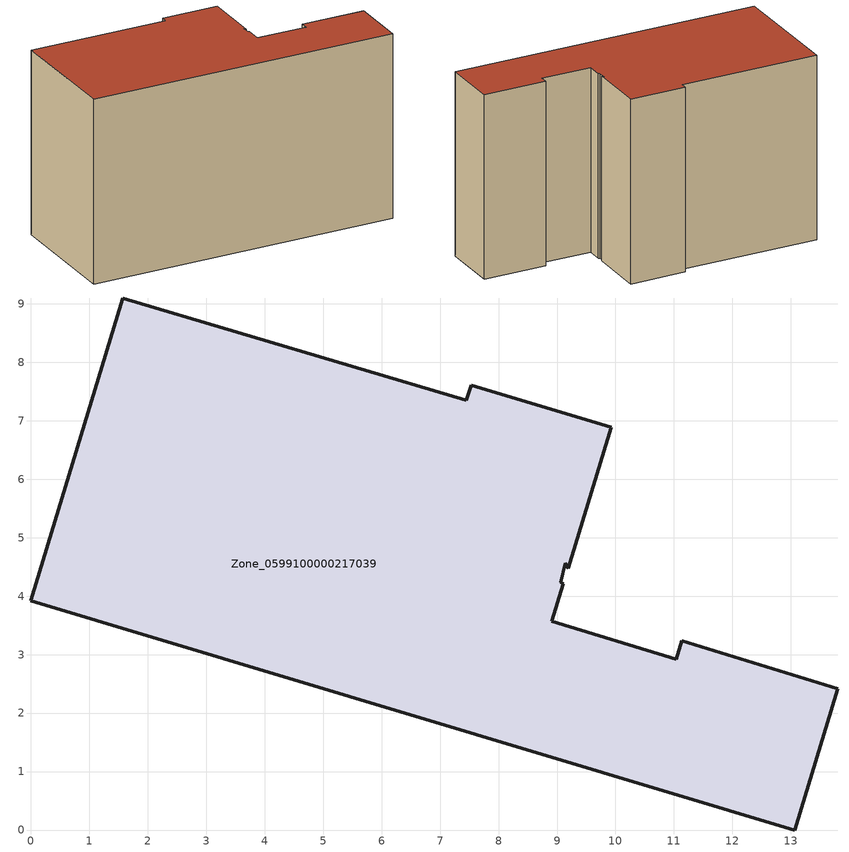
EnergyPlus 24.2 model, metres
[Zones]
Zone_0599100000217039
 floor ground (C_G): 9.06,4.24 9.11,4.21 8.91,3.57 11.04,2.92 11.13,3.24 13.8,2.42 13.07,0 0,3.92 1.57,9.1 7.45,7.35 7.53,7.61 9.93,6.89 9.19,4.48 9.14,4.57 z0
 wall outside (C_F): 7.45,7.35 1.57,9.1 0,3.92 13.07,0 13.8,2.42 11.13,3.24 11.04,2.92 8.91,3.57 9.11,4.21 9.06,4.24 9.14,4.57 9.19,4.48 9.93,6.89 7.53,7.61 7.45,7.35 z0:8.19
 roof outside (C_R): 9.06,4.24 9.14,4.57 9.19,4.48 9.93,6.89 7.53,7.61 7.45,7.35 1.57,9.1 0,3.92 13.07,0 13.8,2.42 11.13,3.24 11.04,2.92 8.91,3.57 9.11,4.21 z8.19
[BUILDING]
Pand.0599100000217039: North Axis=0; Terrain=City; Loads Convergence Tolerance Value=0.04; Temperature Convergence Tolerance Value=0.4; Solar Distribution=FullExterior; Maximum Number of Warmup Days=25; Minimum Number of Warmup Days=1
[Site:Location]
Rotterdam.The.Hague.AP_ZH_NLD Design_Conditions: Latitude=51.96; Longitude=4.45; Time Zone=1; Elevation=-4.5
[SITE:GROUNDTEMPERATURE:BUILDINGSURFACE]
18, 18, 18, 18, 18, 18, 18, 18, 18, 18, 18, 18
[MATERIAL] Thermal Absorptance=0.9; Solar Absorptance=0.7; Visible Absorptance=0.7
Name | Roughness | Thickness | Conductivity | Density | Specific Heat
G.TI.1975-1991 | MediumSmooth | 0.15 | 0.288461 | 540 | 1210
F.TI.1975-1991 | Rough | 0.3 | 0.230769 | 1920 | 840
R.TI.1975-1991 | MediumRough | 0.2 | 0.153846 | 1500 | 1000
[CONSTRUCTION]
C_G: G.TI.1975-1991
C_F: F.TI.1975-1991
C_R: R.TI.1975-1991
[ZONE]
Zone_0599100000217039: Type=1; Multiplier=1; Ceiling Height=Autocalculate; Volume=Autocalculate; Floor Area=autocalculate; Part of Total Floor Area=Yes
[ZONEINFILTRATION:DESIGNFLOWRATE]
Infil_Zone_0599100000217039: Zone or ZoneList or Space or SpaceList=Zone_0599100000217039; Schedule=AlwaysOn; Design Flow Rate Calculation Method=Flow/Area; Flow Rate per Floor Area=0.003; Constant Term Coefficient=1; Temperature Term Coefficient=0; Velocity Term Coefficient=0; Velocity Squared Term Coefficient=0
[HVACTEMPLATE:ZONE:IDEALLOADSAIRSYSTEM]
Zone_0599100000217039: Maximum Heating Supply Air Temperature=50; Minimum Cooling Supply Air Temperature=13; Maximum Heating Supply Air Humidity Ratio=0.0156; Minimum Cooling Supply Air Humidity Ratio=0.0077; Heating Limit=NoLimit; Cooling Limit=NoLimit; Dehumidification Control Type=ConstantSensibleHeatRatio; Cooling Sensible Heat Ratio=0.7; Dehumidification Setpoint=60; Humidification Control Type=None; Humidification Setpoint=30; Outdoor Air Method=None; Outdoor Air Flow Rate per Person=0.00944; Outdoor Air Flow Rate per Zone Floor Area=0; Outdoor Air Flow Rate per Zone=0; Demand Controlled Ventilation Type=None; Outdoor Air Economizer Type=NoEconomizer; Heat Recovery Type=None; Sensible Heat Recovery Effectiveness=0.7; Latent Heat Recovery Effectiveness=0.65
[ZONECONTROL:THERMOSTAT]
ThermostatControl_Zone_0599100000217039: Zone or ZoneList=Zone_0599100000217039; Control Type Schedule=DualSetpointControlType; Control 1=Thermostat_Zone_0599100000217039; Temperature Difference Between Cutout And Setpoint=0
[THERMOSTATSETPOINT:DUALSETPOINT]
Thermostat_Zone_0599100000217039: Heating Setpoint Temperature Schedule=HeatingSetpoint_Zone_0599100000217039; Cooling Setpoint Temperature Schedule=CoolingSetpoint_Zone_0599100000217039
[SCHEDULE:COMPACT]
HeatingSetpoint_Zone_0599100000217039: Through: 12/31, For: AllDays, Until: 24:00, 21
CoolingSetpoint_Zone_0599100000217039: Through: 12/31, For: AllDays, Until: 24:00, 24
DualSetpointControlType: Through: 12/31, For: AllDays, Until: 24:00, 4
AlwaysOn: Through: 12/31, For: AllDays, Until: 24:00, 1
